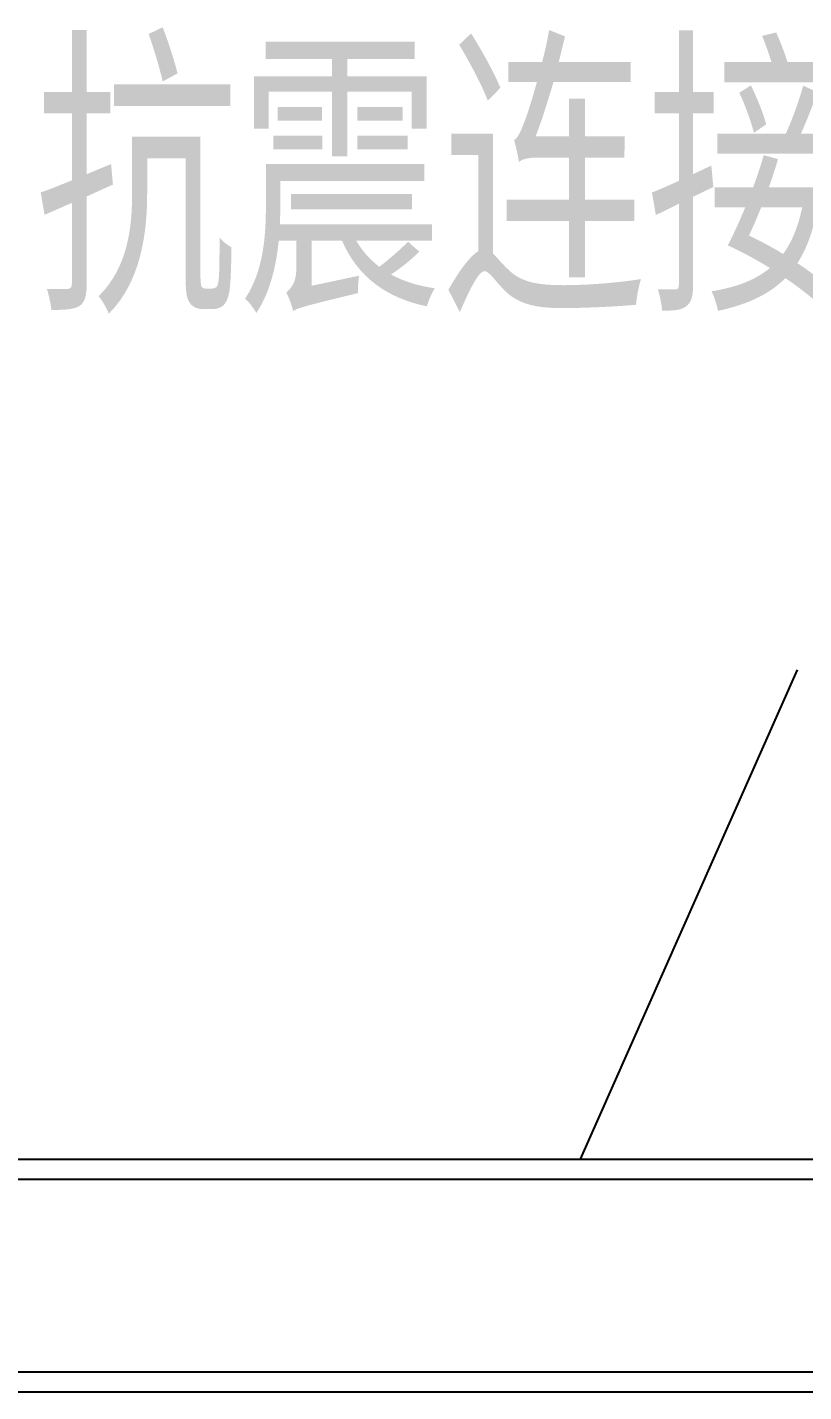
# Model space of a CAD drawing. Extents: x 27938 to 650306, y -92720 to 1524912.
# Drawn here: x 299052 to 300270, y 822411 to 824552 of the extents above; entities that cross this region are included whole.
import ezdxf

# ---------------------------------------------------------------- set-up
doc = ezdxf.new("R2010")
doc.units = 0
doc.header["$LTSCALE"] = 1000
doc.header["$MEASUREMENT"] = 0
doc.layers.add('W_DIM', color=4, linetype='Continuous')
doc.styles.get("Standard").update_dxf_attribs({"font": 'gbenor.shx', "bigfont": 'gbcbig.shx'})
doc.styles.add('wwp100', font='txt.shx', dxfattribs={"width": 0.7, "height": 400, "bigfont": 'hztxt.shx'})
doc.dimstyles.get("Standard").update_dxf_attribs({"dimtxt": 0.18, "dimasz": 0.18, "dimexe": 0.18, "dimexo": 0.0625, "dimgap": 0.09, "dimtad": 0, "dimtih": 1, "dimtoh": 1, "dimdec": 4, "dimzin": 0, "dimdsep": 46, "dimtxsty": 'Standard', "dimcen": 0.09, "dimadec": 0, "dimazin": 0, "dimtfac": 1, "dimtdec": 4, "dimtofl": 0, "dimtmove": 0, "dimatfit": 3, "dimfxl": 1, "dimtolj": 1, "dimtzin": 0, "dimarcsym": 0})

msp = doc.modelspace()

# ---------------------------------------------------------------- linework, layer by layer
at = {"linetype": 'Continuous'}
for p, q in [((298334.9, 822775.5), (301286.3, 822775.5)), ((298466.9, 822744.3), (300976.3, 822744.3)), ((298466.9, 822441.8), (300976.3, 822441.8)), ((298334.9, 822410.7), (301286.3, 822410.7))]:
    msp.add_line(p, q, dxfattribs=at)

# ---------------------------------------------------------------- texts
at = {"layer": 'W_DIM', "color": 7, "style": 'wwp100', "width": 0.8}
msp.add_text('抗震连接座B', height=400, dxfattribs=at).set_placement((299063.3, 824105.6))

# ---------------------------------------------------------------- leaders
at = {"layer": 'W_DIM', "color": 7}
msp.add_leader([(299920.2, 822775.5), (300260.7, 823543.4)], dimstyle='Standard', override={"dimgap": 20}, dxfattribs=at)

doc.saveas('drawing.dxf')
